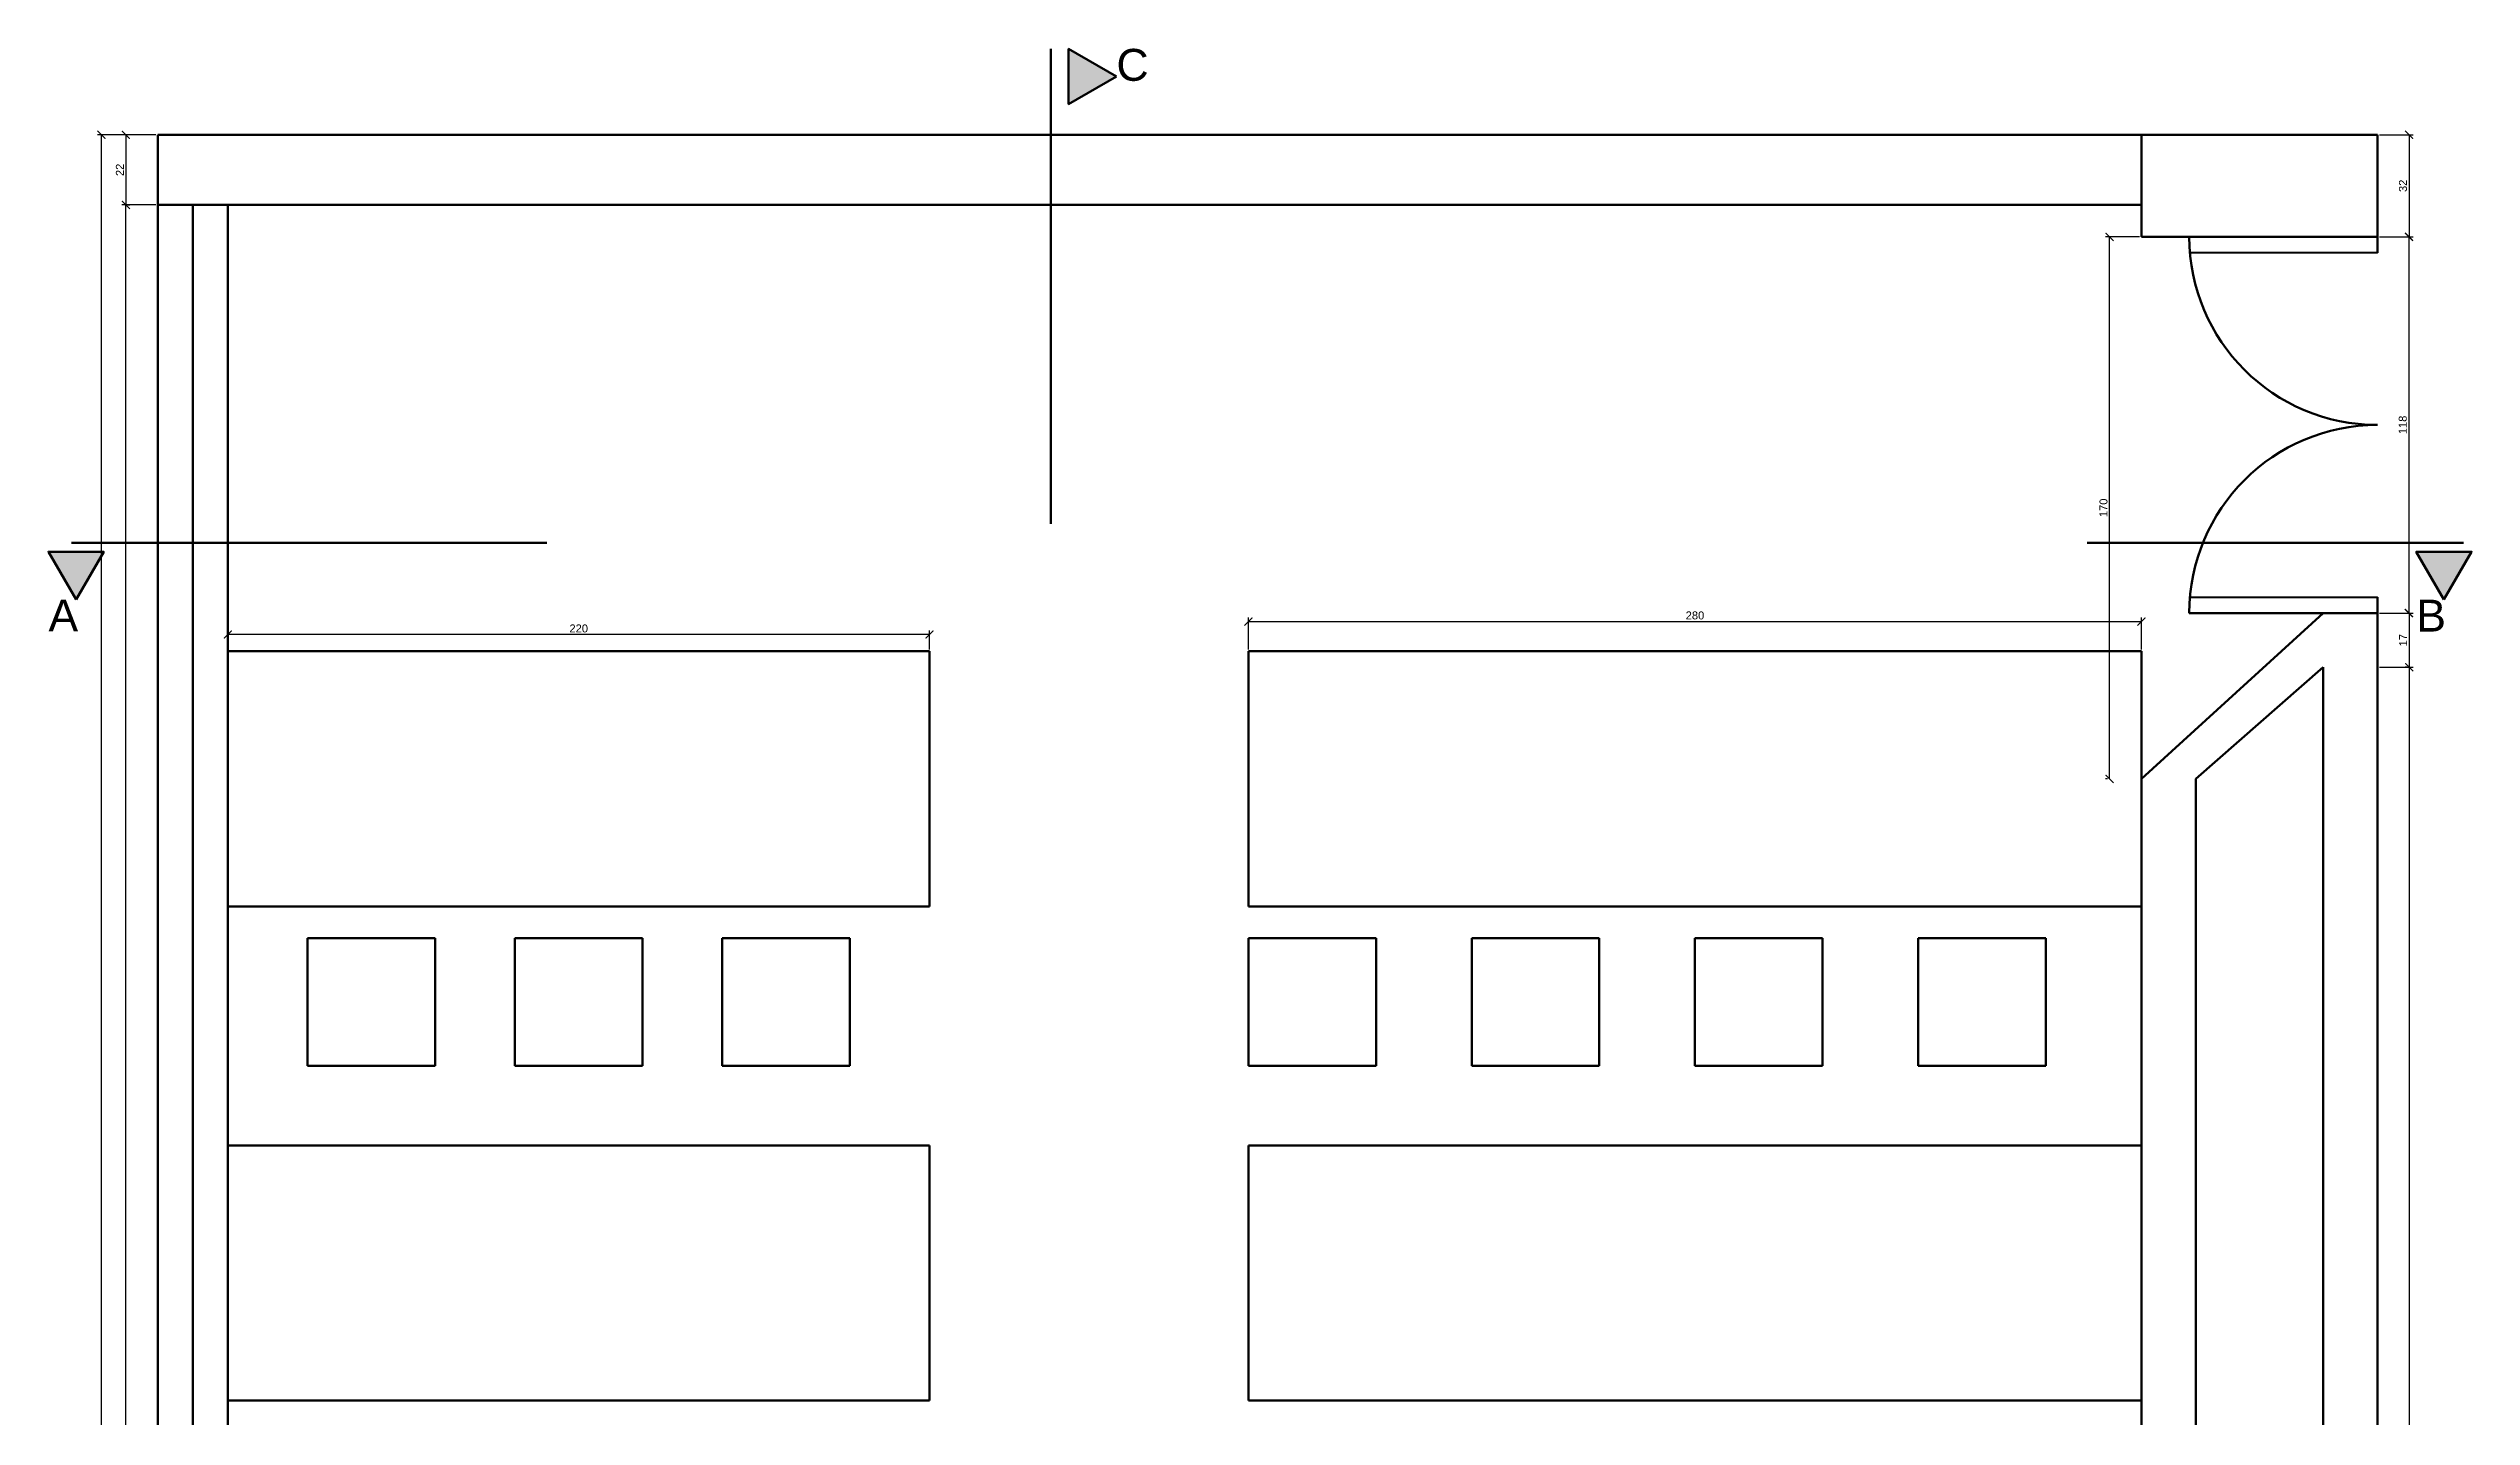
# Model space of a CAD drawing. Header units: millimetres. Extents: x 711 to 3148, y 218 to 1949.
# Drawn here: x 723 to 1483, y 695 to 1124 of the extents above; entities that cross this region are included whole.
import ezdxf

# ---------------------------------------------------------------- set-up
doc = ezdxf.new("R2010")
doc.units = ezdxf.units.MM
doc.layers.get('0').update_dxf_attribs({"lineweight": 50})
doc.layers.add('cota', color=5, linetype='Continuous', lineweight=25)
doc.styles.get("Standard").update_dxf_attribs({"font": 'arial.ttf'})
doc.dimstyles.new('CotaPlantaDeCasa', dxfattribs={"dimtxt": 2.5, "dimasz": 2.5, "dimexe": 1.25, "dimexo": 0.625, "dimtad": 1, "dimtxsty": 'Standard', "dimblk": 'ARCHTICK', "dimcen": 2.5, "dimadec": 0, "dimazin": 0, "dimtfac": 1, "dimtmove": 0, "dimatfit": 3, "dimfxl": 1, "dimarcsym": 0})

# ---------------------------------------------------------------- blocks, each defined once
blk = doc.blocks.new('_ArchTick')
at = {"color": 0, "linetype": 'ByBlock', "const_width": 0.15}
blk.add_lwpolyline([(-0.5, -0.5), (0.5, 0.5)], dxfattribs=at)
blk = doc.blocks.new('*D6')
at = {"layer": 'cota', "color": 0, "lineweight": -2, "transparency": 16777216}
for p, q in [((756.58, 1097.29), (745.96, 1097.29)), ((747.21, 1097.29), (747.21, 1075.29)), ((756.58, 1075.29), (745.96, 1075.29))]:
    blk.add_line(p, q, dxfattribs=at)
at = {"layer": 'defpoints', "color": 0, "transparency": 16777216}
for p in [(757.2, 1097.29), (747.21, 1075.29), (757.2, 1075.29)]:
    blk.add_point(p, dxfattribs=at)
at = {"layer": 'cota', "color": 0, "lineweight": -2, "transparency": 16777216, "xscale": 2.5, "yscale": 2.5, "zscale": 2.5}
for p, rotation in [((747.21, 1097.29), 90), ((747.21, 1075.29), 270)]:
    blk.add_blockref('_ArchTick', p, dxfattribs=dict(at, rotation=rotation))
at = {"layer": 'cota', "color": 0, "transparency": 16777216, "insert": (745.33, 1086.29), "char_height": 2.5, "attachment_point": 5, "rotation": 90}
blk.add_mtext('22', dxfattribs=at)
blk = doc.blocks.new('*D7')
at = {"layer": 'cota', "color": 0, "lineweight": -2, "transparency": 16777216}
for p, q in [((747.21, 275.29), (747.21, 1075.29)), ((747.84, 1075.29), (748.46, 1075.29)), ((756.58, 275.29), (745.96, 275.29))]:
    blk.add_line(p, q, dxfattribs=at)
at = {"layer": 'defpoints', "color": 0, "transparency": 16777216}
for p in [(747.21, 1075.29), (747.21, 1075.29), (757.2, 275.29)]:
    blk.add_point(p, dxfattribs=at)
at = {"layer": 'cota', "color": 0, "lineweight": -2, "transparency": 16777216, "xscale": 2.5, "yscale": 2.5, "zscale": 2.5}
for p, rotation in [((747.21, 1075.29), 90), ((747.21, 275.29), 270)]:
    blk.add_blockref('_ArchTick', p, dxfattribs=dict(at, rotation=rotation))
at = {"layer": 'cota', "color": 0, "transparency": 16777216, "insert": (745.31, 675.29), "char_height": 2.5, "attachment_point": 5, "rotation": 90}
blk.add_mtext('800', dxfattribs=at)
blk = doc.blocks.new('*D9')
at = {"layer": 'cota', "color": 0, "lineweight": -2, "transparency": 16777216}
for p, q in [((746.59, 1097.29), (738.27, 1097.29)), ((739.52, 253.29), (739.52, 1097.29)), ((746.59, 253.29), (738.27, 253.29))]:
    blk.add_line(p, q, dxfattribs=at)
at = {"layer": 'defpoints', "color": 0, "transparency": 16777216}
for p in [(739.52, 1097.29), (747.21, 1097.29), (747.21, 253.29)]:
    blk.add_point(p, dxfattribs=at)
at = {"layer": 'cota', "color": 0, "lineweight": -2, "transparency": 16777216, "xscale": 2.5, "yscale": 2.5, "zscale": 2.5}
for p, rotation in [((739.52, 1097.29), 90), ((739.52, 253.29), 270)]:
    blk.add_blockref('_ArchTick', p, dxfattribs=dict(at, rotation=rotation))
at = {"layer": 'cota', "color": 0, "transparency": 16777216, "insert": (737.62, 675.29), "char_height": 2.5, "attachment_point": 5, "rotation": 90}
blk.add_mtext('844', dxfattribs=at)
blk = doc.blocks.new('*D13')
at = {"layer": 'cota', "color": 0, "lineweight": -2, "transparency": 16777216}
for p, q in [((1453.83, 930.29), (1464.38, 930.29)), ((1463.13, 930.29), (1463.13, 270.29)), ((1453.83, 270.29), (1464.38, 270.29))]:
    blk.add_line(p, q, dxfattribs=at)
at = {"layer": 'defpoints', "color": 0, "transparency": 16777216}
for p in [(1453.2, 930.29), (1453.2, 270.29), (1463.13, 270.29)]:
    blk.add_point(p, dxfattribs=at)
at = {"layer": 'cota', "color": 0, "lineweight": -2, "transparency": 16777216, "xscale": 2.5, "yscale": 2.5, "zscale": 2.5}
for p, rotation in [((1463.13, 930.29), 90), ((1463.13, 270.29), 270)]:
    blk.add_blockref('_ArchTick', p, dxfattribs=dict(at, rotation=rotation))
at = {"layer": 'cota', "color": 0, "transparency": 16777216, "insert": (1461.23, 600.29), "char_height": 2.5, "attachment_point": 5, "rotation": 90}
blk.add_mtext('660', dxfattribs=at)
blk = doc.blocks.new('*D14')
at = {"layer": 'cota', "color": 0, "lineweight": -2, "transparency": 16777216}
for p, q in [((779.2, 941.18), (779.2, 941.8)), ((999.2, 940.55), (779.2, 940.55)), ((999.2, 935.91), (999.2, 941.8))]:
    blk.add_line(p, q, dxfattribs=at)
at = {"layer": 'defpoints', "color": 0, "transparency": 16777216}
for p in [(779.2, 940.55), (779.2, 940.55), (999.2, 935.29)]:
    blk.add_point(p, dxfattribs=at)
at = {"layer": 'cota', "color": 0, "lineweight": -2, "transparency": 16777216, "xscale": 2.5, "yscale": 2.5, "zscale": 2.5, "rotation": 180}
blk.add_blockref('_ArchTick', (779.2, 940.55), dxfattribs=at)
at = {"layer": 'cota', "color": 0, "lineweight": -2, "transparency": 16777216, "xscale": 2.5, "yscale": 2.5, "zscale": 2.5}
blk.add_blockref('_ArchTick', (999.2, 940.55), dxfattribs=at)
at = {"layer": 'cota', "color": 0, "transparency": 16777216, "insert": (889.2, 942.45), "char_height": 2.5, "attachment_point": 5}
blk.add_mtext('220', dxfattribs=at)
blk = doc.blocks.new('*D15')
at = {"layer": 'cota', "color": 0, "lineweight": -2, "transparency": 16777216}
for p, q in [((1099.2, 935.91), (1099.2, 945.88)), ((1099.2, 944.63), (1379.2, 944.63)), ((1379.2, 935.91), (1379.2, 945.88))]:
    blk.add_line(p, q, dxfattribs=at)
at = {"layer": 'defpoints', "color": 0, "transparency": 16777216}
for p in [(1379.2, 944.63), (1099.2, 935.29), (1379.2, 935.29)]:
    blk.add_point(p, dxfattribs=at)
at = {"layer": 'cota', "color": 0, "lineweight": -2, "transparency": 16777216, "xscale": 2.5, "yscale": 2.5, "zscale": 2.5, "rotation": 180}
blk.add_blockref('_ArchTick', (1099.2, 944.63), dxfattribs=at)
at = {"layer": 'cota', "color": 0, "lineweight": -2, "transparency": 16777216, "xscale": 2.5, "yscale": 2.5, "zscale": 2.5}
blk.add_blockref('_ArchTick', (1379.2, 944.63), dxfattribs=at)
at = {"layer": 'cota', "color": 0, "transparency": 16777216, "insert": (1239.2, 946.53), "char_height": 2.5, "attachment_point": 5}
blk.add_mtext('280', dxfattribs=at)
blk = doc.blocks.new('*D16')
at = {"layer": 'cota', "color": 0, "lineweight": -2, "transparency": 16777216}
for p, q in [((1378.58, 1065.29), (1367.95, 1065.29)), ((1369.2, 895.29), (1369.2, 1065.29)), ((1368.58, 895.29), (1367.95, 895.29))]:
    blk.add_line(p, q, dxfattribs=at)
at = {"layer": 'defpoints', "color": 0, "transparency": 16777216}
for p in [(1369.2, 1065.29), (1379.2, 1065.29), (1369.2, 895.29)]:
    blk.add_point(p, dxfattribs=at)
at = {"layer": 'cota', "color": 0, "lineweight": -2, "transparency": 16777216, "xscale": 2.5, "yscale": 2.5, "zscale": 2.5}
for p, rotation in [((1369.2, 1065.29), 90), ((1369.2, 895.29), 270)]:
    blk.add_blockref('_ArchTick', p, dxfattribs=dict(at, rotation=rotation))
at = {"layer": 'cota', "color": 0, "transparency": 16777216, "insert": (1367.3, 980.29), "char_height": 2.5, "attachment_point": 5, "rotation": 90}
blk.add_mtext('170', dxfattribs=at)
blk = doc.blocks.new('*D17')
at = {"layer": 'cota', "color": 0, "lineweight": -2, "transparency": 16777216}
for p, q in [((1453.83, 1097.29), (1464.35, 1097.29)), ((1463.1, 1097.29), (1463.1, 1065.29)), ((1453.83, 1065.29), (1464.35, 1065.29))]:
    blk.add_line(p, q, dxfattribs=at)
at = {"layer": 'defpoints', "color": 0, "transparency": 16777216}
for p in [(1453.2, 1097.29), (1453.2, 1065.29), (1463.1, 1065.29)]:
    blk.add_point(p, dxfattribs=at)
at = {"layer": 'cota', "color": 0, "lineweight": -2, "transparency": 16777216, "xscale": 2.5, "yscale": 2.5, "zscale": 2.5}
for p, rotation in [((1463.1, 1097.29), 90), ((1463.1, 1065.29), 270)]:
    blk.add_blockref('_ArchTick', p, dxfattribs=dict(at, rotation=rotation))
at = {"layer": 'cota', "color": 0, "transparency": 16777216, "insert": (1461.2, 1081.29), "char_height": 2.5, "attachment_point": 5, "rotation": 90}
blk.add_mtext('32', dxfattribs=at)
blk = doc.blocks.new('*D18')
at = {"layer": 'cota', "color": 0, "lineweight": -2, "transparency": 16777216}
for p, q in [((1453.83, 1065.29), (1464.3, 1065.29)), ((1463.05, 1065.29), (1463.05, 947.29)), ((1453.83, 947.29), (1464.3, 947.29))]:
    blk.add_line(p, q, dxfattribs=at)
at = {"layer": 'defpoints', "color": 0, "transparency": 16777216}
for p in [(1453.2, 1065.29), (1453.2, 947.29), (1463.05, 947.29)]:
    blk.add_point(p, dxfattribs=at)
at = {"layer": 'cota', "color": 0, "lineweight": -2, "transparency": 16777216, "xscale": 2.5, "yscale": 2.5, "zscale": 2.5}
for p, rotation in [((1463.05, 1065.29), 90), ((1463.05, 947.29), 270)]:
    blk.add_blockref('_ArchTick', p, dxfattribs=dict(at, rotation=rotation))
at = {"layer": 'cota', "color": 0, "transparency": 16777216, "insert": (1461.14, 1006.29), "char_height": 2.5, "attachment_point": 5, "rotation": 90}
blk.add_mtext('118', dxfattribs=at)
blk = doc.blocks.new('*D20')
at = {"layer": 'cota', "color": 0, "lineweight": -2, "transparency": 16777216}
for p, q in [((1453.83, 947.29), (1464.38, 947.29)), ((1463.13, 947.29), (1463.13, 930.29)), ((1462.51, 930.29), (1461.88, 930.29))]:
    blk.add_line(p, q, dxfattribs=at)
at = {"layer": 'defpoints', "color": 0, "transparency": 16777216}
for p in [(1453.2, 947.29), (1463.13, 930.29), (1463.13, 930.29)]:
    blk.add_point(p, dxfattribs=at)
at = {"layer": 'cota', "color": 0, "lineweight": -2, "transparency": 16777216, "xscale": 2.5, "yscale": 2.5, "zscale": 2.5}
for p, rotation in [((1463.13, 947.29), 90), ((1463.13, 930.29), 270)]:
    blk.add_blockref('_ArchTick', p, dxfattribs=dict(at, rotation=rotation))
at = {"layer": 'cota', "color": 0, "transparency": 16777216, "insert": (1461.25, 938.79), "char_height": 2.5, "attachment_point": 5, "rotation": 90}
blk.add_mtext('17', dxfattribs=at)

msp = doc.modelspace()

# ---------------------------------------------------------------- hatches: boundary and pattern name
at = {"true_color": 0x000000}
h = msp.add_hatch(color=18, dxfattribs=at)
h.dxf.hatch_style = 1
h.paths.add_polyline_path([(1042.8, 1124.221), (1042.8, 1106.9), (1057.8, 1115.561)])
h = msp.add_hatch(color=18, dxfattribs=at)
h.dxf.hatch_style = 1
h.paths.add_polyline_path([(740.26, 966.527), (722.939, 966.527), (731.599, 951.527)])
h = msp.add_hatch(color=18, dxfattribs=at)
h.dxf.hatch_style = 1
h.paths.add_polyline_path([(1482.695, 966.527), (1465.375, 966.527), (1474.035, 951.527)])

# ---------------------------------------------------------------- linework, layer by layer
at = {"color": 244, "true_color": 0x991b1e}
for p, q in [((1037.203, 1124.286), (1037.203, 975.286)), ((879.203, 969.286), (730.203, 969.286)), ((1362.203, 969.286), (1480.203, 969.286))]:
    msp.add_line(p, q, dxfattribs=at)
for p, q in [((757.203, 1075.286), (757.203, 1097.286)), ((757.203, 1097.286), (779.203, 1097.286)), ((879.203, 1097.286), (779.203, 1097.286)), ((1379.203, 1097.286), (879.203, 1097.286)), ((1379.203, 1075.286), (1379.203, 1097.286)), ((1379.203, 1097.286), (1453.203, 1097.286)), ((1453.203, 1097.286), (1453.203, 1065.286)), ((757.203, 275.286), (757.203, 1075.286)), ((757.203, 1075.286), (779.203, 1075.286)), ((768.203, 1075.286), (768.203, 575.286)), ((779.203, 1075.286), (779.203, 275.286)), ((779.203, 1075.286), (1379.203, 1075.286)), ((1379.203, 1075.286), (1379.203, 1065.286)), ((1379.203, 1065.286), (1453.203, 1065.286)), ((1453.203, 1065.286), (1453.203, 1060.286)), ((1453.203, 1060.286), (1394.404, 1060.42)), ((722.939, 966.527), (731.599, 951.527)), ((731.599, 951.527), (722.939, 966.527)), ((1465.375, 966.527), (1474.035, 951.527)), ((1474.035, 951.527), (1465.375, 966.527)), ((1453.203, 952.286), (1394.409, 952.211)), ((1453.203, 947.286), (1453.203, 952.286)), ((1436.203, 947.286), (1379.203, 895.286)), ((1436.203, 947.286), (1394.203, 947.286)), ((1453.203, 947.286), (1436.203, 947.286)), ((1453.203, 930.286), (1453.203, 947.286)), ((779.203, 935.286), (999.203, 935.286)), ((999.203, 935.286), (999.203, 855.286)), ((1379.203, 935.286), (1099.203, 935.286)), ((1099.203, 935.286), (1099.203, 855.286)), ((1379.203, 935.286), (1379.203, 895.286)), ((1396.203, 895.286), (1436.203, 930.286)), ((1436.203, 270.286), (1436.203, 930.286)), ((1453.203, 930.286), (1453.203, 275.286)), ((1379.203, 275.286), (1379.203, 895.286)), ((1396.203, 275.286), (1396.203, 895.286)), ((999.203, 855.286), (779.203, 855.286)), ((1099.203, 855.286), (1379.203, 855.286)), ((804.203, 845.286), (804.203, 805.286)), ((844.203, 845.286), (804.203, 845.286)), ((844.203, 805.286), (844.203, 845.286)), ((869.203, 845.286), (869.203, 805.286)), ((869.203, 845.286), (909.203, 845.286)), ((909.203, 805.286), (909.203, 845.286)), ((934.203, 845.286), (934.203, 805.286)), ((974.203, 845.286), (934.203, 845.286)), ((974.203, 805.286), (974.203, 845.286)), ((1099.203, 805.286), (1099.203, 845.286)), ((1099.203, 845.286), (1139.203, 845.286)), ((1139.203, 845.286), (1139.203, 805.286)), ((1169.203, 805.286), (1169.203, 845.286)), ((1169.203, 845.286), (1209.203, 845.286)), ((1209.203, 845.286), (1209.203, 805.286)), ((1239.203, 805.286), (1239.203, 845.286)), ((1239.203, 845.286), (1279.203, 845.286)), ((1279.203, 845.286), (1279.203, 805.286)), ((1309.203, 805.286), (1309.203, 845.286)), ((1309.203, 845.286), (1349.203, 845.286)), ((1349.203, 845.286), (1349.203, 805.286)), ((779.203, 815.286), (779.203, 805.286)), ((1379.203, 815.286), (1379.203, 805.286)), ((804.203, 805.286), (844.203, 805.286)), ((869.203, 805.286), (909.203, 805.286)), ((934.203, 805.286), (974.203, 805.286)), ((1139.203, 805.286), (1099.203, 805.286)), ((1209.203, 805.286), (1169.203, 805.286)), ((1279.203, 805.286), (1239.203, 805.286)), ((1349.203, 805.286), (1309.203, 805.286)), ((779.203, 780.286), (999.203, 780.286)), ((999.203, 780.286), (999.203, 700.286)), ((1379.203, 780.286), (1099.203, 780.286)), ((1099.203, 780.286), (1099.203, 700.286)), ((999.203, 700.286), (779.203, 700.286)), ((1099.203, 700.286), (1379.203, 700.286))]:
    msp.add_line(p, q)
for points in [[(1057.8, 1115.561), (1042.8, 1124.221), (1042.8, 1106.9)], [(731.599, 951.527), (740.26, 966.527), (722.939, 966.527)], [(1474.035, 951.527), (1482.695, 966.527), (1465.375, 966.527)]]:
    msp.add_lwpolyline(points, close=True)
for centre, start, end in [((1453.203, 1065.286), 180, 270), ((1453.203, 947.286), 90, 180)]:
    msp.add_arc(centre, 59, start, end)

# ---------------------------------------------------------------- texts
at = {"char_height": 10, "attachment_point": 1}
for s, width, heights, insert in [('{\\C256;\\c0;C}', 10, [5.566], (1057.8, 1124.221)), ('{\\C256;\\c0;A}', 14.6751, [0.748], (722.939, 951.527))]:
    msp.add_mtext_dynamic_manual_height_columns(s, width=width, gutter_width=12.5, heights=heights, dxfattribs=dict(at, insert=insert))
at = {"color": 18, "true_color": 0x000000, "insert": (1465.375, 951.483), "char_height": 10, "attachment_point": 1}
msp.add_mtext_dynamic_manual_height_columns('B', width=15, gutter_width=12.5, heights=[7.957], dxfattribs=at)

# ---------------------------------------------------------------- dimensions: what is measured, and where the dimension line sits
at = {"layer": 'cota'}
for base, p1, p2, picture, middle in [((739.524, 1097.286), (747.213, 253.286), (747.213, 1097.286), '*D9', (737.623, 675.286)), ((747.213, 1075.286), (757.203, 1097.286), (757.203, 1075.286), '*D6', (745.332, 1086.286)), ((1463.102, 1065.286), (1453.203, 1097.286), (1453.203, 1065.286), '*D17', (1461.2, 1081.286)), ((747.213, 1075.286), (757.203, 275.286), (747.213, 1075.286), '*D7', (745.311, 675.286)), ((1369.203, 1065.286), (1369.203, 895.286), (1379.203, 1065.286), '*D16', (1367.302, 980.286)), ((1463.046, 947.286), (1453.203, 1065.286), (1453.203, 947.286), '*D18', (1461.144, 1006.286)), ((1463.132, 930.286), (1453.203, 947.286), (1463.132, 930.286), '*D20', (1461.252, 938.786)), ((1463.132, 270.286), (1453.203, 930.286), (1453.203, 270.286), '*D13', (1461.23, 600.286))]:
    dim = msp.add_linear_dim(base=base, p1=p1, p2=p2, angle=90, dimstyle='CotaPlantaDeCasa', dxfattribs=at)
    dim.commit()
    dim.dimension.update_dxf_attribs({"geometry": picture, "text_midpoint": middle})
for base, p1, p2, picture, middle in [((779.203, 940.551), (999.203, 935.286), (779.203, 940.551), '*D14', (889.203, 942.452)), ((1379.203, 944.626), (1099.203, 935.286), (1379.203, 935.286), '*D15', (1239.203, 946.527))]:
    dim = msp.add_linear_dim(base=base, p1=p1, p2=p2, dimstyle='CotaPlantaDeCasa', dxfattribs=at)
    dim.commit()
    dim.dimension.update_dxf_attribs({"geometry": picture, "text_midpoint": middle})

doc.saveas('drawing.dxf')
